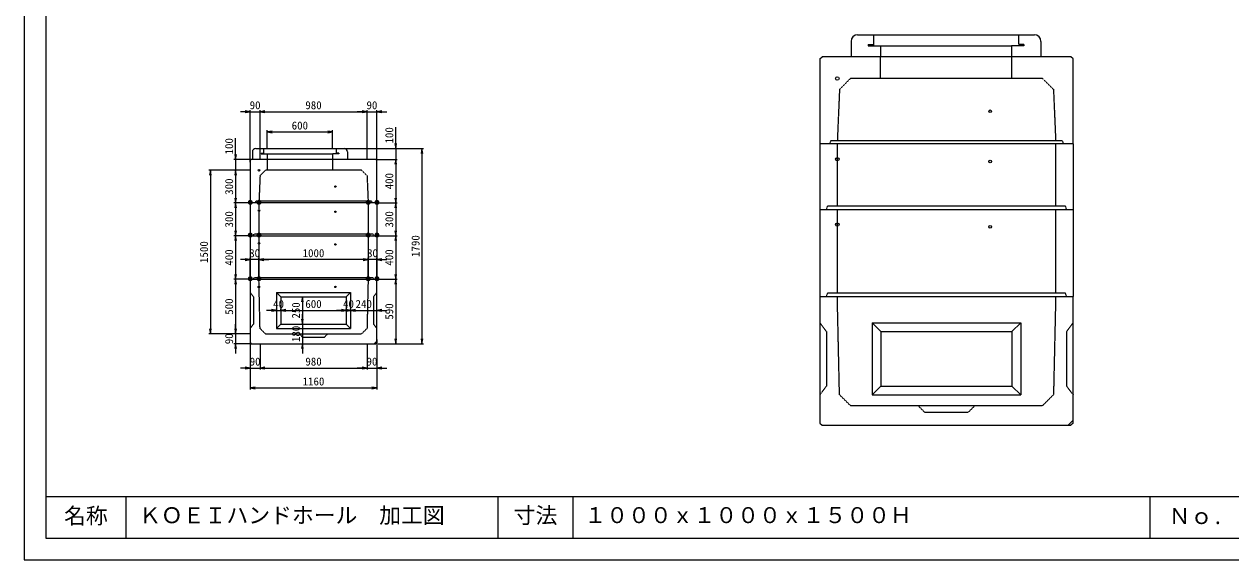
# Model space of a CAD drawing. Units: millimetres, scale not verified. Extents: x -420 to 421, y -297 to 297.
# Drawn here: x -420 to 132, y -297 to -51 of the extents above; entities that cross this region are included whole.
import ezdxf
from ezdxf.enums import TextEntityAlignment as Align

# ---------------------------------------------------------------- set-up
doc = ezdxf.new("R2010")
doc.units = ezdxf.units.MM
doc.linetypes.add('USER2', pattern=[4.7625, 3.175, -1.5875])
doc.layers.add('0-0', color=7, linetype='Continuous')
for name, color, linetype, lineweight in [('0-1_0', 9, 'Continuous', 25), ('0-2_dims', 7, 'Continuous', 18), ('0-3_pen1実線', 4, 'Continuous', 13), ('0-4_pen2実線', 3, 'Continuous', 13), ('0-5_pen3実線', 7, 'Continuous', 25), ('0-6_pen4実線', 7, 'Continuous', 25), ('0-7_pen2破線', 3, 'USER2', 25), ('0-9_draw', 7, 'Continuous', 13), ('0-A_鉄筋１', 7, 'Continuous', 13)]:
    doc.layers.add(name, color=color, linetype=linetype, lineweight=lineweight)
doc.styles.add('ＭＳ ゴシック', font='')
doc.styles.get('ＭＳ ゴシック').set_extended_font_data('MS Gothic')

# ---------------------------------------------------------------- blocks, each defined once
blk = doc.blocks.new('部分図 1')
at = {"layer": '0-1_0'}
blk.add_lwpolyline([(0, 0), (16824, 0), (16824, 11878), (0, 11878)], close=True, dxfattribs=at)
at = {"layer": '0-2_dims'}
for p, q in [((2226, 3772.7), (2226, 3938.2)), ((2226, 3923.2), (2826, 3923.2)), ((2826, 3772.7), (2826, 3938.2)), ((3403.5, 3772.2), (3403.5, 3967.2)), ((1936.5, 3672.2), (1936.5, 3867.2)), ((2931.5, 3772.2), (3418.5, 3772.2)), ((2931.5, 3772.2), (3659.5, 3772.2)), ((3403.5, 3772.2), (3403.5, 3672.2)), ((3644.5, 3772.2), (3644.5, 1982.2)), ((2120.5, 3672.2), (1921.5, 3672.2)), ((1936.5, 3672.2), (1936.5, 3572.2)), ((3221.5, 3672.2), (3418.5, 3672.2)), ((3221.5, 3672.2), (3418.5, 3672.2)), ((3403.5, 3672.2), (3403.5, 3582.2)), ((3403.5, 3672.2), (3403.5, 3272.2)), ((2032.75, 3572.2), (1691.5, 3572.2)), ((1706.5, 3572.2), (1706.5, 2072.2)), ((2070.5, 3572.2), (1921.5, 3572.2)), ((2070.5, 3572.2), (1921.5, 3572.2)), ((1936.5, 3572.2), (1936.5, 3482.2)), ((1936.5, 3572.2), (1936.5, 3272.2)), ((2070.5, 3272.2), (1921.5, 3272.2)), ((2070.5, 3272.2), (1921.5, 3272.2)), ((1936.5, 3272.2), (1936.5, 2972.2)), ((3231.5, 3272.2), (3418.5, 3272.2)), ((3231.5, 3272.2), (3418.5, 3272.2)), ((3403.5, 3272.2), (3403.5, 2972.2)), ((2070.5, 2972.2), (1921.5, 2972.2)), ((2070, 2972.2), (1921.5, 2972.2)), ((1936.5, 2972.2), (1936.5, 2572.2)), ((3231.5, 2972.2), (3418.5, 2972.2)), ((3231.5, 2972.2), (3418.5, 2972.2)), ((3403.5, 2972.2), (3403.5, 2572.2)), ((2070.9, 2570.72), (2070.9, 2768)), ((2150.9, 2572.5), (2150.9, 2768)), ((2150.9, 2572.5), (2150.9, 2768)), ((3150.9, 2572.5), (3150.9, 2768)), ((3150.9, 2572.5), (3150.9, 2768)), ((3230.9, 2572.5), (3230.9, 2768)), ((2070.9, 2753), (1980.9, 2753)), ((2150.9, 2753), (2070.9, 2753)), ((3150.9, 2753), (2150.9, 2753)), ((2150.9, 2753), (2240.9, 2753)), ((3150.9, 2753), (3060.9, 2753)), ((3230.9, 2753), (3150.9, 2753)), ((3230.9, 2753), (3320.9, 2753)), ((2071, 2572.2), (1921.5, 2572.2)), ((2070.5, 2572.2), (1921.5, 2572.2)), ((1936.5, 2572.2), (1936.5, 2072.2)), ((3231.5, 2572.2), (3418.5, 2572.2)), ((3232.5, 2572.2), (3418.5, 2572.2)), ((3403.5, 2572.2), (3403.5, 1982.2)), ((2521.4, 2412), (2563.9, 2412)), ((2548.9, 2412), (2548.9, 2162)), ((2310.9, 2287), (2220.9, 2287)), ((2310.9, 2287), (2310.9, 2302)), ((2310.9, 2287), (2350.9, 2287)), ((2350.9, 2287), (2350.9, 2302)), ((2350.9, 2287), (2350.9, 2302)), ((2350.9, 2287), (2440.9, 2287)), ((2350.9, 2287), (2950.9, 2287)), ((2548.9, 2162), (2548.9, 2252)), ((2950.9, 2287), (2860.9, 2287)), ((2990.9, 2287), (2900.9, 2287)), ((2950.9, 2287), (2950.9, 2302)), ((2950.9, 2287), (2950.9, 2302)), ((2950.9, 2287), (2990.9, 2287)), ((2990.9, 2287), (2990.9, 2302)), ((2990.9, 2287), (2990.9, 2302)), ((2990.9, 2287), (3080.9, 2287)), ((2990.9, 2287), (3230.9, 2287)), ((3230.9, 2287), (3230.9, 2302)), ((3230.9, 2287), (3320.9, 2287)), ((1936.5, 2072.2), (1936.5, 2162.2)), ((2548.9, 2162), (2563.9, 2162)), ((2548.9, 2162), (2563.9, 2162)), ((2548.9, 2162), (2548.9, 1982)), ((2070, 2072.2), (1691.5, 2072.2)), ((2071, 2072.2), (1921.5, 2072.2)), ((2071, 2072.2), (1921.5, 2072.2)), ((1936.5, 2072.2), (1936.5, 1982.2)), ((2070.9, 2011.3), (2070.9, 1744)), ((3230.9, 2020.9), (3230.9, 1744)), ((2081, 1982.2), (1921.5, 1982.2)), ((1936.5, 1982.2), (1936.5, 1892.2)), ((2070.9, 1918.5), (2070.9, 1562)), ((2161.2, 1975.3), (2161.2, 1744)), ((2161.2, 1974.8), (2161.2, 1744)), ((2548.9, 1982), (2563.9, 1982)), ((2548.9, 1982), (2548.9, 1892)), ((3141.4, 1981.5), (3141.4, 1744)), ((3141.4, 1981.5), (3141.4, 1744)), ((3230.9, 1918.5), (3230.9, 1562)), ((3242, 1982.2), (3418.5, 1982.2)), ((3286.62, 1982.2), (3659.5, 1982.2)), ((2070.9, 1759), (1980.9, 1759)), ((2070.9, 1759), (2161.2, 1759)), ((2161.2, 1759), (2251.2, 1759)), ((2161.2, 1759), (3141.4, 1759)), ((3141.4, 1759), (3051.4, 1759)), ((3141.4, 1759), (3230.9, 1759)), ((3230.9, 1759), (3320.9, 1759)), ((2070.9, 1577), (3230.9, 1577))]:
    blk.add_line(p, q, dxfattribs=at)
for points in [[(2271, 3930.7), (2226, 3923.2), (2271, 3915.7)], [(2781, 3915.7), (2826, 3923.2), (2781, 3930.7)], [(3396, 3817.2), (3403.5, 3772.2), (3411, 3817.2)], [(3652, 3727.2), (3644.5, 3772.2), (3637, 3727.2)], [(1929, 3717.2), (1936.5, 3672.2), (1944, 3717.2)], [(3411, 3627.2), (3403.5, 3672.2), (3396, 3627.2)], [(3411, 3627.2), (3403.5, 3672.2), (3396, 3627.2)], [(1714, 3527.2), (1706.5, 3572.2), (1699, 3527.2)], [(1944, 3527.2), (1936.5, 3572.2), (1929, 3527.2)], [(1944, 3527.2), (1936.5, 3572.2), (1929, 3527.2)], [(1929, 3317.2), (1936.5, 3272.2), (1944, 3317.2)], [(3396, 3317.2), (3403.5, 3272.2), (3411, 3317.2)], [(1944, 3227.2), (1936.5, 3272.2), (1929, 3227.2)], [(3411, 3227.2), (3403.5, 3272.2), (3396, 3227.2)], [(1929, 3017.2), (1936.5, 2972.2), (1944, 3017.2)], [(3396, 3017.2), (3403.5, 2972.2), (3411, 3017.2)], [(1944, 2927.2), (1936.5, 2972.2), (1929, 2927.2)], [(3411, 2927.2), (3403.5, 2972.2), (3396, 2927.2)], [(2025.9, 2745.5), (2070.9, 2753), (2025.9, 2760.5)], [(2195.9, 2760.5), (2150.9, 2753), (2195.9, 2745.5)], [(2195.9, 2760.5), (2150.9, 2753), (2195.9, 2745.5)], [(3105.9, 2745.5), (3150.9, 2753), (3105.9, 2760.5)], [(3105.9, 2745.5), (3150.9, 2753), (3105.9, 2760.5)], [(3275.9, 2760.5), (3230.9, 2753), (3275.9, 2745.5)], [(1929, 2617.2), (1936.5, 2572.2), (1944, 2617.2)], [(1944, 2527.2), (1936.5, 2572.2), (1929, 2527.2)], [(3396, 2617.2), (3403.5, 2572.2), (3411, 2617.2)], [(3411, 2527.2), (3403.5, 2572.2), (3396, 2527.2)], [(2556.4, 2367), (2548.9, 2412), (2541.4, 2367)], [(2265.9, 2279.5), (2310.9, 2287), (2265.9, 2294.5)], [(2395.9, 2294.5), (2350.9, 2287), (2395.9, 2279.5)], [(2395.9, 2294.5), (2350.9, 2287), (2395.9, 2279.5)], [(2905.9, 2279.5), (2950.9, 2287), (2905.9, 2294.5)], [(2905.9, 2279.5), (2950.9, 2287), (2905.9, 2294.5)], [(2945.9, 2279.5), (2990.9, 2287), (2945.9, 2294.5)], [(3035.9, 2294.5), (2990.9, 2287), (3035.9, 2279.5)], [(3275.9, 2294.5), (3230.9, 2287), (3275.9, 2279.5)], [(1699, 2117.2), (1706.5, 2072.2), (1714, 2117.2)], [(1929, 2117.2), (1936.5, 2072.2), (1944, 2117.2)], [(1929, 2117.2), (1936.5, 2072.2), (1944, 2117.2)], [(2541.4, 2207), (2548.9, 2162), (2556.4, 2207)], [(2541.4, 2207), (2548.9, 2162), (2556.4, 2207)], [(3396, 2027.2), (3403.5, 1982.2), (3411, 2027.2)], [(3637, 2027.2), (3644.5, 1982.2), (3652, 2027.2)], [(1944, 1937.2), (1936.5, 1982.2), (1929, 1937.2)], [(2556.4, 1937), (2548.9, 1982), (2541.4, 1937)], [(2025.9, 1751.5), (2070.9, 1759), (2025.9, 1766.5)], [(2206.2, 1766.5), (2161.2, 1759), (2206.2, 1751.5)], [(2206.2, 1766.5), (2161.2, 1759), (2206.2, 1751.5)], [(3096.4, 1751.5), (3141.4, 1759), (3096.4, 1766.5)], [(3096.4, 1751.5), (3141.4, 1759), (3096.4, 1766.5)], [(3275.9, 1766.5), (3230.9, 1759), (3275.9, 1751.5)], [(2115.9, 1584.5), (2070.9, 1577), (2115.9, 1569.5)], [(3185.9, 1569.5), (3230.9, 1577), (3185.9, 1584.5)]]:
    blk.add_lwpolyline(points, dxfattribs=at)
at = {"layer": '0-3_pen1実線'}
for p, q in [((9044.46, 4708.02), (9050.42, 4713.98)), ((2826, 3719.22), (2828.98, 3722.2)), ((3207.45, 1982), (3230.9, 2005.45)), ((9562.1, 1234), (9609, 1280.9))]:
    blk.add_line(p, q, dxfattribs=at)
at = {"layer": '0-4_pen2実線'}
for p, q in [((9156.46, 4725.98), (9156.46, 4713.98)), ((2882, 3728.2), (2882, 3722.2))]:
    blk.add_line(p, q, dxfattribs=at)
for centre, radius in [((7448.9, 4412.98), 16), ((8848.9, 4112.98), 12), ((7449, 3673), 16), ((8849, 3653), 12), ((2151, 3572.2), 8), ((2851, 3422.2), 6), ((2151, 3202.2), 8), ((2851, 3192.2), 6), ((7449, 3074), 16), ((8849, 3054), 12), ((2151, 2902.2), 8), ((2851, 2892.2), 6), ((2150.9, 2502), 8), ((2850.9, 2502), 6)]:
    blk.add_circle(centre, radius, dxfattribs=at)
at = {"layer": '0-5_pen3実線'}
for p, q in [((7574.46, 4753.98), (7574.46, 4613.98)), ((7634.46, 4813.98), (9254.46, 4813.98)), ((9314.46, 4753.98), (9314.46, 4613.98)), ((9588.9, 4612.98), (7308.9, 4612.98)), ((9608.9, 4592.98), (9588.9, 4612.98)), ((9608.9, 3812.97), (9608.9, 4592.98)), ((2121, 3772.2), (2931, 3772.2)), ((9608.9, 3812.97), (7288.9, 3812.97)), ((7289, 3813), (7289, 3213)), ((9609, 3813), (9609, 3213)), ((3221, 3672.2), (2081, 3672.2)), ((2091, 3742.2), (2091, 3672.2)), ((2961, 3742.2), (2961, 3672.2)), ((3231, 3662.2), (3221, 3672.2)), ((3231, 3272.2), (3231, 3662.2)), ((2071, 3272.2), (2071, 2972.2)), ((3231, 3272.2), (2071, 3272.2)), ((3231, 3272.2), (3231, 2972.2)), ((7289, 3214), (7289, 2414)), ((7289, 3213), (9609, 3213)), ((9609, 3214), (9609, 2414)), ((2071, 2972.2), (2071, 2572.2)), ((2071, 2972.2), (3231, 2972.2)), ((3231, 2972.2), (3231, 2572.2)), ((2071, 2572.2), (3231, 2572.2)), ((3230.9, 1992), (3230.9, 2572)), ((2650.9, 2452), (2990.9, 2452)), ((2990.9, 2452), (2950.9, 2412)), ((2990.9, 2452), (2990.9, 2122)), ((7289, 2414), (9609, 2414)), ((9609, 1254), (9609, 2414)), ((2310.9, 2122), (2990.9, 2122)), ((2650.9, 2162), (2950.9, 2162)), ((2950.9, 2162), (2990.9, 2122)), ((8449, 2174), (9129, 2174)), ((9129, 2174), (9049, 2094)), ((9129, 2174), (9129, 1514)), ((3230.9, 1992), (3220.9, 1982)), ((2080.9, 1982), (3220.9, 1982)), ((8449, 1594), (9049, 1594)), ((9049, 1594), (9129, 1514)), ((7769, 1514), (9129, 1514)), ((7309, 1234), (9589, 1234)), ((9609, 1254), (9589, 1234)), ((931, 580), (931, 200)), ((5025, 580), (5025, 200))]:
    blk.add_line(p, q, dxfattribs=at)
for points in [[(2070.9, 2572), (2070.9, 1992), (2080.9, 1982)], [(2650.9, 2412), (2950.9, 2412), (2950.9, 2162)], [(7289, 2414), (7289, 1254), (7309, 1234)], [(8449, 2094), (9049, 2094), (9049, 1594)]]:
    blk.add_lwpolyline(points, dxfattribs=at)
for centre, radius, start, end in [((7634.46, 4753.98), 60, 90, 180), ((9254.46, 4753.98), 60, 0, 90), ((2121, 3742.2), 30, 90, 180), ((2931, 3742.2), 30, 0, 90)]:
    blk.add_arc(centre, radius, start, end, dxfattribs=at)
at = {"layer": '0-6_pen4実線'}
for p, q in [((200, 580), (16610, 580)), ((4340.3, 580), (4340.3, 200)), ((10312, 580), (10312, 200))]:
    blk.add_line(p, q, dxfattribs=at)
blk.add_lwpolyline([(200, 200), (16610, 200), (16610, 11452), (200, 11452)], close=True, dxfattribs=at)
at = {"layer": '0-7_pen2破線'}
for p, q in [((7780.46, 4813.98), (7780.46, 4713.98)), ((9108.46, 4813.98), (9108.46, 4725.98)), ((7732.46, 4725.98), (7780.46, 4725.98)), ((7732.46, 4725.98), (7732.46, 4713.98)), ((7732.46, 4713.98), (9044.46, 4713.98)), ((7844.46, 4713.98), (7844.46, 4613.98)), ((9156.46, 4713.98), (9044.46, 4713.98)), ((9044.46, 4713.98), (9044.46, 4613.98)), ((9156.46, 4725.98), (9108.46, 4725.98)), ((7842.9, 4612.98), (7842.9, 4412.98)), ((9044.9, 4612.98), (9044.9, 4412.98)), ((7468.9, 4312.97), (7448.9, 3842.97)), ((7468.9, 4312.98), (7568.9, 4412.98)), ((9328.9, 4412.97), (9428.9, 4312.97)), ((9428.9, 4312.97), (9448.9, 3842.97)), ((2194, 3772.2), (2194, 3722.2)), ((2858, 3772.2), (2858, 3728.2)), ((7388.9, 3842.97), (7378.9, 3812.97)), ((8448.9, 3842.98), (7388.9, 3842.97)), ((7449, 3813), (7449, 3243)), ((9508.9, 3842.98), (8448.9, 3842.98)), ((9449, 3813), (9449, 3243)), ((9508.9, 3842.97), (9518.9, 3812.97)), ((2170, 3728.2), (2194, 3728.2)), ((2170, 3728.2), (2170, 3722.2)), ((2170, 3722.2), (2826, 3722.2)), ((2226, 3722.2), (2226, 3672.2)), ((2226, 3672.2), (2226, 3572.2)), ((2882, 3722.2), (2826, 3722.2)), ((2826, 3722.2), (2826, 3672.2)), ((2826, 3672.2), (2826, 3572.2)), ((2882, 3728.2), (2858, 3728.2)), ((2161, 3522.2), (2211, 3572.2)), ((3091, 3572.2), (3141, 3522.2)), ((2161, 3522.2), (2151, 3287.2)), ((3141, 3522.2), (3151, 3287.2)), ((2121, 3287.2), (2116, 3272.2)), ((2651, 3287.2), (2121, 3287.2)), ((2151, 3272.2), (2151, 2987.2)), ((3181, 3287.2), (2651, 3287.2)), ((3151, 3272.2), (3151, 2987.2)), ((3181, 3287.2), (3186, 3272.2)), ((7349, 3213), (7359, 3243)), ((8449, 3243), (7359, 3243)), ((7449, 3214), (7449, 2444)), ((9539, 3243), (8449, 3243)), ((9449, 3214), (9449, 2444)), ((9549, 3213), (9539, 3243)), ((2101, 2972.2), (2106, 2987.2)), ((2651, 2987.2), (2106, 2987.2)), ((3196, 2987.2), (2651, 2987.2)), ((3201, 2972.2), (3196, 2987.2)), ((2151, 2972.2), (2151, 2587.2)), ((3151, 2972.2), (3151, 2587.2)), ((2101, 2572.2), (2106, 2587.2)), ((2651, 2587.2), (2106, 2587.2)), ((2160.9, 2122), (2150.9, 2572)), ((3196, 2587.2), (2651, 2587.2)), ((3150.9, 2572), (3140.9, 2122)), ((3201, 2572.2), (3196, 2587.2)), ((3230.9, 2452), (3200.9, 2412)), ((7349, 2414), (7359, 2444)), ((8449, 2444), (7359, 2444)), ((9539, 2444), (8449, 2444)), ((9549, 2414), (9539, 2444)), ((3200.9, 2412), (3200.9, 2162)), ((7469, 1514), (7449, 2414)), ((9449, 2414), (9429, 1514)), ((2210.9, 2072), (2160.9, 2122)), ((3140.9, 2122), (3090.9, 2072)), ((3200.9, 2162), (3230.9, 2122)), ((9609, 2174), (9549, 2094)), ((2210.9, 2072), (3090.9, 2072)), ((2550.9, 2042), (2520.9, 2072)), ((9549, 2094), (9549, 1594)), ((9549, 1594), (9609, 1514)), ((7569, 1414), (7469, 1514)), ((9429, 1514), (9329, 1414)), ((7569, 1414), (9329, 1414)), ((8249, 1354), (8189, 1414))]:
    blk.add_line(p, q, dxfattribs=at)
for points in [[(9328.9, 4412.97), (8448.9, 4412.97), (7568.9, 4412.98)], [(3091, 3572.2), (2651, 3572.2), (2211, 3572.2)], [(2070.9, 2452), (2100.9, 2412), (2100.9, 2162), (2070.9, 2122)], [(7289, 2174), (7349, 2094), (7349, 1594), (7289, 1514)], [(2550.9, 2042), (2750.9, 2042), (2780.9, 2072)], [(8249, 1354), (8649, 1354), (8709, 1414)]]:
    blk.add_lwpolyline(points, dxfattribs=at)
at = {"layer": '0-9_draw'}
for p, q in [((7288.9, 4592.98), (7308.9, 4612.98)), ((7288.9, 4592.97), (7288.9, 3812.97)), ((2071, 3662.2), (2081, 3672.2)), ((2071, 3662.2), (2071, 3272.2)), ((2310.9, 2452), (2310.9, 2122)), ((2310.9, 2452), (2350.9, 2412)), ((2310.9, 2452), (2650.9, 2452)), ((2350.9, 2412), (2350.9, 2162)), ((2350.9, 2412), (2650.9, 2412)), ((2350.9, 2162), (2310.9, 2122)), ((2350.9, 2162), (2650.9, 2162)), ((7769, 2174), (7769, 1514)), ((7769, 2174), (7849, 2094)), ((7769, 2174), (8449, 2174)), ((7849, 2094), (7849, 1594)), ((7849, 2094), (8449, 2094)), ((7849, 1594), (7769, 1514)), ((7849, 1594), (8449, 1594))]:
    blk.add_line(p, q, dxfattribs=at)
at = {"layer": '0-A_鉄筋１'}
for p, q in [((2071, 4109.2), (1981, 4109.2)), ((2071, 3647), (2071, 4124.2)), ((2071, 4109.2), (2160.9, 4109.2)), ((2160.9, 3672.7), (2160.9, 4124.2)), ((2160.9, 3672.7), (2160.9, 4124.2)), ((2160.9, 4109.2), (2250.9, 4109.2)), ((2160.9, 4109.2), (3141, 4109.2)), ((3141, 4109.2), (3051, 4109.2)), ((3141, 3672.7), (3141, 4124.2)), ((3141, 3672.7), (3141, 4124.2)), ((3141, 4109.2), (3231, 4109.2)), ((3231, 3622.7), (3231, 4124.2)), ((3231, 4109.2), (3321, 4109.2))]:
    blk.add_line(p, q, dxfattribs=at)
for points in [[(2026, 4101.7), (2071, 4109.2), (2026, 4116.7)], [(2205.9, 4116.7), (2160.9, 4109.2), (2205.9, 4101.7)], [(2205.9, 4116.7), (2160.9, 4109.2), (2205.9, 4101.7)], [(3096, 4101.7), (3141, 4109.2), (3096, 4116.7)], [(3096, 4101.7), (3141, 4109.2), (3096, 4116.7)], [(3276, 4116.7), (3231, 4109.2), (3276, 4101.7)]]:
    blk.add_lwpolyline(points, dxfattribs=at)
at = {"layer": '0-2_dims', "style": 'ＭＳ ゴシック'}
for s, height, p in [('600', 73.31, (2451, 3923.7)), ('●', 36.66, (2045.9, 3247.1)), ('●', 36.66, (2125.9, 3247.2)), ('●', 36.66, (3126, 3247.2)), ('●', 36.66, (3205.9, 3247.2)), ('●', 36.66, (2046, 2947.2)), ('●', 36.66, (2125.8, 2947.22)), ('●', 36.66, (3126.08, 2947.3)), ('●', 36.66, (3205.9, 2947.34)), ('80', 73.31, (2060.9, 2753.5)), ('1000', 73.31, (2550.9, 2753.5)), ('80', 73.31, (3140.9, 2753.5)), ('●', 36.66, (2045.9, 2546.96)), ('●', 36.66, (2125.9, 2547)), ('●', 36.66, (3125.89, 2546.96)), ('●', 36.66, (3205.9, 2547)), ('40', 73.31, (2280.9, 2287.5)), ('600', 73.31, (2575.9, 2287.5)), ('40', 73.31, (2920.9, 2287.5)), ('240', 73.31, (3035.9, 2287.5)), ('90', 73.31, (2066.05, 1759.5)), ('980', 73.31, (2576.3, 1759.5)), ('90', 73.31, (3136.15, 1759.5)), ('1160', 73.31, (2550.9, 1577.5))]:
    blk.add_text(s, height=height, dxfattribs=at).set_placement(p, align=Align.BOTTOM_LEFT)
for s, p in [('100', (3403, 3817.2)), ('100', (1936, 3717.2)), ('400', (3403, 3397.2)), ('300', (1936, 3347.2)), ('300', (1936, 3047.2)), ('300', (3403, 3047.2)), ('1500', (1706, 2722.2)), ('1790', (3644, 2777.2)), ('400', (1936, 2697.2)), ('400', (3403, 2697.2)), ('500', (1936, 2247.2)), ('250', (2548.4, 2212)), ('590', (3403, 2202.2)), ('180', (2548.4, 1997)), ('90', (1936, 1977.2))]:
    blk.add_text(s, height=73.31, rotation=90, dxfattribs=at).set_placement(p, align=Align.BOTTOM_LEFT)
at = {"layer": '0-5_pen3実線', "style": 'ＭＳ ゴシック'}
for s, p in [('名称', (366, 287)), ('ＫＯＥＩハンドホール\u3000加工図', (1053, 292)), ('寸法', (4484.2, 291)), ('１０００ｘ１０００ｘ１５００Ｈ', (5132, 293)), ('Ｎｏ.', (10484.7, 284.33))]:
    blk.add_text(s, height=146.6, dxfattribs=at).set_placement(p, align=Align.BOTTOM_LEFT)
at = {"layer": '0-A_鉄筋１', "style": 'ＭＳ ゴシック'}
for s, p in [('90', (2065.95, 4109.7)), ('980', (2575.95, 4109.7)), ('90', (3136, 4109.7))]:
    blk.add_text(s, height=73.31, dxfattribs=at).set_placement(p, align=Align.BOTTOM_LEFT)

msp = doc.modelspace()

# ---------------------------------------------------------------- block references
at = {"layer": '0-0', "xscale": 0.05, "yscale": 0.05}
msp.add_blockref('部分図 1', (-420.5, -297), dxfattribs=at)

doc.saveas('drawing.dxf')
